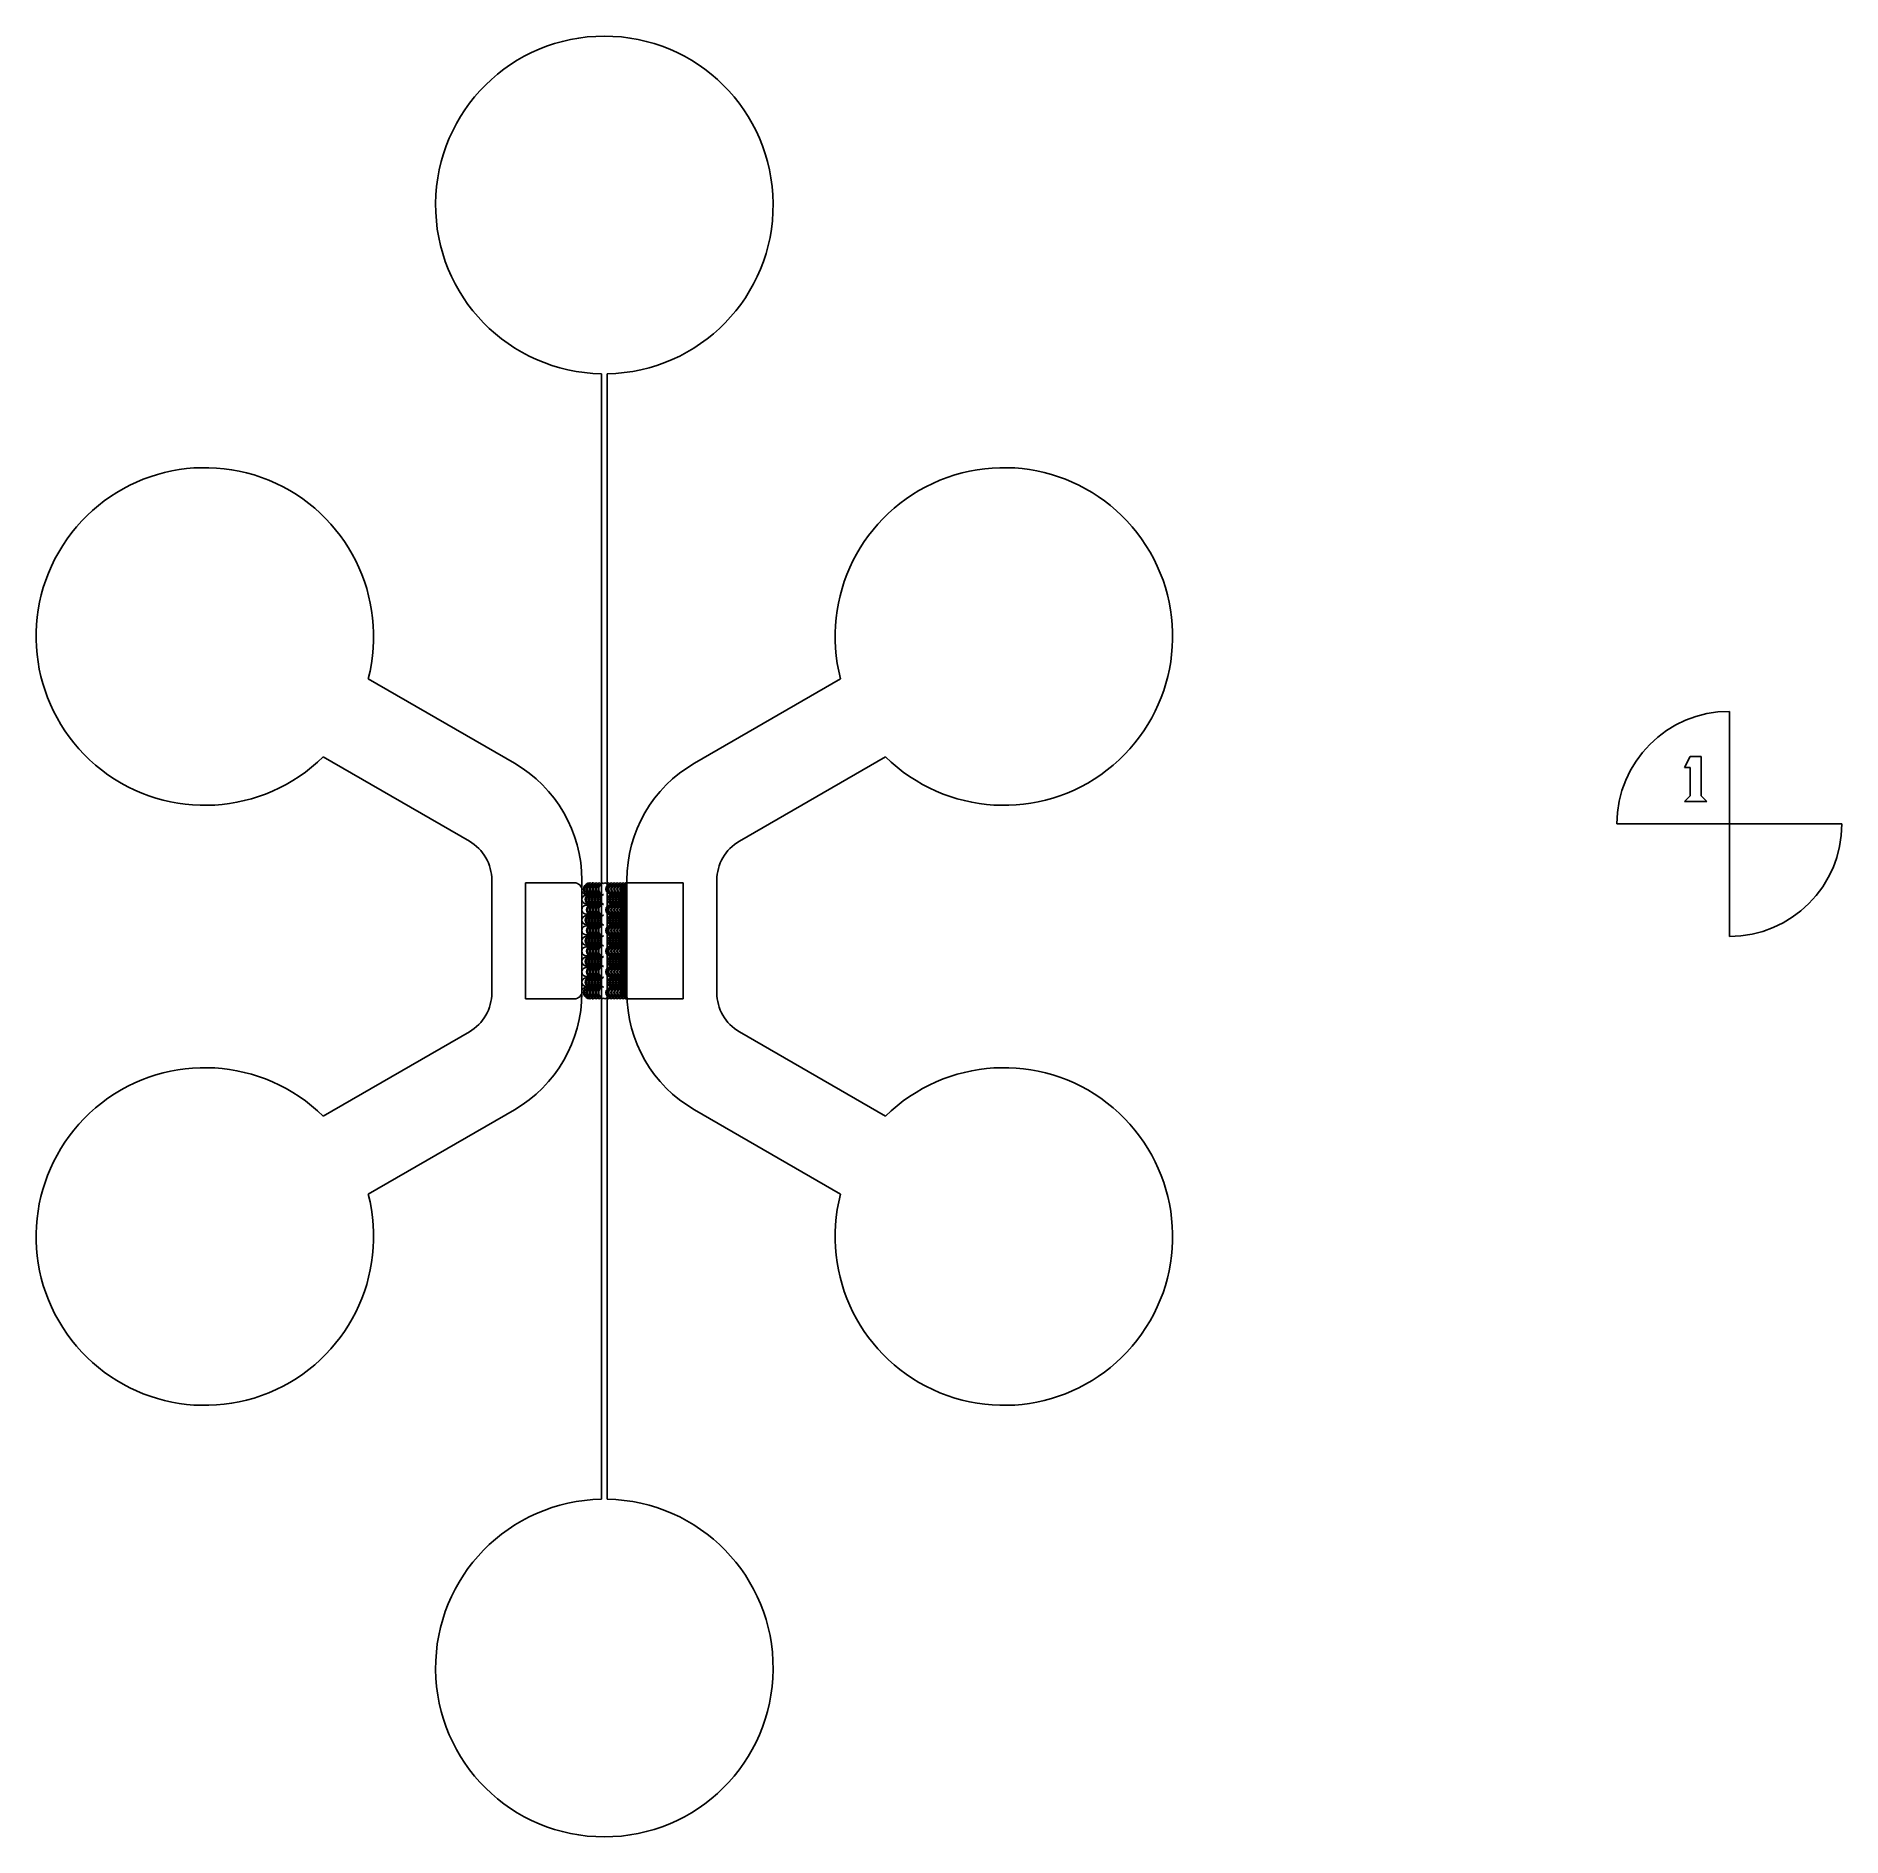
# Model space of a CAD drawing. Extents: x -7025518 to 9025518, y -17999792 to -2000208.
import ezdxf

# ---------------------------------------------------------------- set-up
doc = ezdxf.new("R2010")
doc.units = 13
doc.header["$MEASUREMENT"] = 0
doc.layers.get('0').update_dxf_attribs({"color": 178, "true_color": 0x000000})
doc.layers.add('Chambre seeding 50um hauteur', color=3, linetype='Continuous', true_color=0x00ff00)

msp = doc.modelspace()

# ---------------------------------------------------------------- linework, layer by layer
for p, q in [((8025518, -8999792), (8025518, -7999792)), ((7625518, -8499792), (7675518, -8399792)), ((7675518, -8499792), (7625518, -8499792)), ((7675518, -8399792), (7775518, -8399792)), ((7675518, -8749792), (7675518, -8499792)), ((7775518, -8399792), (7775518, -8749792)), ((7625518, -8799792), (7675518, -8749792)), ((7825518, -8799792), (7625518, -8799792)), ((7775518, -8749792), (7825518, -8799792)), ((7025518, -8999792), (8025518, -8999792)), ((8025518, -9999792), (8025518, -8999792)), ((8025518, -8999792), (9025518, -8999792)), ((-2674482, -10553500), (-2674482, -9523500)), ((-2239884, -9523500), (-2674482, -9523500)), ((-2103632, -9523500), (-2088482, -9528500)), ((-2088482, -9528500), (-2078482, -9523500)), ((-2078482, -9523500), (-2076838, -9523500)), ((-2076838, -9523500), (-2061687, -9528500)), ((-2061687, -9528500), (-2051687, -9523500)), ((-2051687, -9523500), (-2050043, -9523500)), ((-2050043, -9523500), (-2034893, -9528500)), ((-2034893, -9528500), (-2024893, -9523500)), ((-2024893, -9523500), (-2023249, -9523500)), ((-2023249, -9523500), (-2008098, -9528500)), ((-2008098, -9528500), (-1998098, -9523500)), ((-1998098, -9523500), (-1996454, -9523500)), ((-1996454, -9523500), (-1981304, -9528500)), ((-1981304, -9528500), (-1971304, -9523500)), ((-1971304, -9523500), (-1969660, -9523500)), ((-1969660, -9523500), (-1954509, -9528500)), ((-1954509, -9528500), (-1944509, -9523500)), ((-1944509, -9523500), (-1942865, -9523500)), ((-1942865, -9523500), (-1927715, -9528500)), ((-1927715, -9528500), (-1917715, -9523500)), ((-1917715, -9523500), (-1916071, -9523500)), ((-1916071, -9523500), (-1900920, -9528500)), ((-1900920, -9528500), (-1890920, -9523500)), ((-1890920, -9523500), (-1889276, -9523500)), ((-1889276, -9523500), (-1874126, -9528500)), ((-1874126, -9528500), (-1864126, -9523500)), ((-1864126, -9523500), (-1862482, -9523500)), ((-1862482, -9523500), (-1847331, -9528500)), ((-1847331, -9528500), (-1837331, -9523500)), ((-1837331, -9523500), (-1835687, -9523500)), ((-1835687, -9523500), (-1820537, -9528500)), ((-1820537, -9528500), (-1810537, -9523500)), ((-1776482, -9564500), (-1814482, -9564500)), ((-1776482, -9569500), (-1814482, -9569500)), ((-1776482, -9587500), (-1814482, -9587500)), ((-1776482, -9592500), (-1814482, -9592500)), ((-1811651, -9628500), (-1774482, -9628500)), ((-1776482, -9555500), (-1811482, -9555500)), ((-1776482, -9560500), (-1811482, -9560500)), ((-1776482, -9573500), (-1811482, -9573500)), ((-1776482, -9583500), (-1811482, -9583500)), ((-1776482, -9596500), (-1811482, -9596500)), ((-1776482, -9601500), (-1811482, -9601500)), ((-1810537, -9523500), (-1808893, -9523500)), ((-1808893, -9523500), (-1793742, -9528500)), ((-1776482, -9546500), (-1804482, -9546500)), ((-1776482, -9551500), (-1804482, -9551500)), ((-1776482, -9605500), (-1804482, -9605500)), ((-1776482, -9610500), (-1804482, -9610500)), ((-1793742, -9528500), (-1783742, -9523500)), ((-1778482, -9537500), (-1788482, -9537500)), ((-1778482, -9542500), (-1788482, -9542500)), ((-1778482, -9614500), (-1788482, -9614500)), ((-1778482, -9619500), (-1788482, -9619500)), ((-1774482, -9628500), (-1784482, -9638500)), ((-1783742, -9523500), (-1774482, -9523500)), ((-1774482, -9530000), (-1783223, -9533514)), ((-1774482, -9623500), (-1782098, -9623500)), ((-1774482, -9533500), (-1778482, -9537500)), ((-1778482, -9542500), (-1776482, -9542500)), ((-1778482, -9614500), (-1776482, -9614500)), ((-1774482, -9623500), (-1778482, -9619500)), ((-1776482, -9542500), (-1774482, -9544500)), ((-1774482, -9544500), (-1776482, -9546500)), ((-1776482, -9551500), (-1774482, -9553500)), ((-1774482, -9553500), (-1776482, -9555500)), ((-1776482, -9560500), (-1774482, -9562500)), ((-1774482, -9562500), (-1776482, -9564500)), ((-1776482, -9569500), (-1774482, -9571500)), ((-1774482, -9571500), (-1776482, -9573500)), ((-1776482, -9583500), (-1774482, -9585500)), ((-1776482, -9587500), (-1774482, -9585500)), ((-1774482, -9594500), (-1776482, -9592500)), ((-1776482, -9596500), (-1774482, -9594500)), ((-1774482, -9603500), (-1776482, -9601500)), ((-1776482, -9605500), (-1774482, -9603500)), ((-1774482, -9612500), (-1776482, -9610500)), ((-1776482, -9614500), (-1774482, -9612500)), ((-1774482, -9523500), (-1274482, -9523500)), ((-1774482, -9530000), (-1774482, -9533500)), ((-1274482, -9523500), (-1274482, -10553500)), ((-1776482, -9656500), (-1828482, -9656500)), ((-1776482, -9661500), (-1828482, -9661500)), ((-1776482, -9679500), (-1828482, -9679500)), ((-1776482, -9684500), (-1828482, -9684500)), ((-1776482, -9647500), (-1824482, -9647500)), ((-1776482, -9652500), (-1824482, -9652500)), ((-1776482, -9665500), (-1824482, -9665500)), ((-1776482, -9675500), (-1824482, -9675500)), ((-1776482, -9688500), (-1824482, -9688500)), ((-1776482, -9693500), (-1824482, -9693500)), ((-1784482, -9638500), (-1818482, -9638500)), ((-1776482, -9643500), (-1818482, -9643500)), ((-1776482, -9697500), (-1818482, -9697500)), ((-1784482, -9702500), (-1818482, -9702500)), ((-1776482, -9748500), (-1814482, -9748500)), ((-1776482, -9753500), (-1814482, -9753500)), ((-1776482, -9771500), (-1814482, -9771500)), ((-1776482, -9776500), (-1814482, -9776500)), ((-1811651, -9712500), (-1774482, -9712500)), ((-1776482, -9739500), (-1811482, -9739500)), ((-1776482, -9744500), (-1811482, -9744500)), ((-1776482, -9757500), (-1811482, -9757500)), ((-1776482, -9767500), (-1811482, -9767500)), ((-1776482, -9780500), (-1811482, -9780500)), ((-1776482, -9785500), (-1811482, -9785500)), ((-1776482, -9730500), (-1804482, -9730500)), ((-1776482, -9735500), (-1804482, -9735500)), ((-1776482, -9789500), (-1804482, -9789500)), ((-1778482, -9721500), (-1788482, -9721500)), ((-1778482, -9726500), (-1788482, -9726500)), ((-1774482, -9712500), (-1784482, -9702500)), ((-1774482, -9717500), (-1782098, -9717500)), ((-1774482, -9717500), (-1778482, -9721500)), ((-1778482, -9726500), (-1776482, -9726500)), ((-1776482, -9643500), (-1774482, -9645500)), ((-1774482, -9645500), (-1776482, -9647500)), ((-1776482, -9652500), (-1774482, -9654500)), ((-1774482, -9654500), (-1776482, -9656500)), ((-1776482, -9661500), (-1774482, -9663500)), ((-1774482, -9663500), (-1776482, -9665500)), ((-1774482, -9677500), (-1776482, -9675500)), ((-1776482, -9679500), (-1774482, -9677500)), ((-1774482, -9686500), (-1776482, -9684500)), ((-1776482, -9688500), (-1774482, -9686500)), ((-1774482, -9695500), (-1776482, -9693500)), ((-1776482, -9697500), (-1774482, -9695500)), ((-1776482, -9726500), (-1774482, -9728500)), ((-1774482, -9728500), (-1776482, -9730500)), ((-1776482, -9735500), (-1774482, -9737500)), ((-1774482, -9737500), (-1776482, -9739500)), ((-1776482, -9744500), (-1774482, -9746500)), ((-1774482, -9746500), (-1776482, -9748500)), ((-1776482, -9753500), (-1774482, -9755500)), ((-1774482, -9755500), (-1776482, -9757500)), ((-1776482, -9767500), (-1774482, -9769500)), ((-1776482, -9771500), (-1774482, -9769500)), ((-1774482, -9778500), (-1776482, -9776500)), ((-1776482, -9780500), (-1774482, -9778500)), ((-1774482, -9787500), (-1776482, -9785500)), ((-1776482, -9789500), (-1774482, -9787500)), ((-1776482, -9840500), (-1828482, -9840500)), ((-1776482, -9845500), (-1828482, -9845500)), ((-1776482, -9863500), (-1828482, -9863500)), ((-1776482, -9868500), (-1828482, -9868500)), ((-1776482, -9831500), (-1824482, -9831500)), ((-1776482, -9836500), (-1824482, -9836500)), ((-1776482, -9849500), (-1824482, -9849500)), ((-1776482, -9859500), (-1824482, -9859500)), ((-1776482, -9872500), (-1824482, -9872500)), ((-1776482, -9877500), (-1824482, -9877500)), ((-1784482, -9822500), (-1818482, -9822500)), ((-1776482, -9827500), (-1818482, -9827500)), ((-1776482, -9881500), (-1818482, -9881500)), ((-1784482, -9886500), (-1818482, -9886500)), ((-1776482, -9932500), (-1814482, -9932500)), ((-1776482, -9937500), (-1814482, -9937500)), ((-1811651, -9812500), (-1774482, -9812500)), ((-1811651, -9896500), (-1774482, -9896500)), ((-1776482, -9923500), (-1811482, -9923500)), ((-1776482, -9928500), (-1811482, -9928500)), ((-1776482, -9941500), (-1811482, -9941500)), ((-1776482, -9951500), (-1811482, -9951500)), ((-1776482, -9794500), (-1804482, -9794500)), ((-1776482, -9914500), (-1804482, -9914500)), ((-1776482, -9919500), (-1804482, -9919500)), ((-1778482, -9798500), (-1788482, -9798500)), ((-1778482, -9803500), (-1788482, -9803500)), ((-1778482, -9905500), (-1788482, -9905500)), ((-1778482, -9910500), (-1788482, -9910500)), ((-1774482, -9812500), (-1784482, -9822500)), ((-1774482, -9896500), (-1784482, -9886500)), ((-1774482, -9807500), (-1782098, -9807500)), ((-1774482, -9901500), (-1782098, -9901500)), ((-1778482, -9798500), (-1776482, -9798500)), ((-1774482, -9807500), (-1778482, -9803500)), ((-1774482, -9901500), (-1778482, -9905500)), ((-1778482, -9910500), (-1776482, -9910500)), ((-1774482, -9796500), (-1776482, -9794500)), ((-1776482, -9798500), (-1774482, -9796500)), ((-1776482, -9827500), (-1774482, -9829500)), ((-1774482, -9829500), (-1776482, -9831500)), ((-1776482, -9836500), (-1774482, -9838500)), ((-1774482, -9838500), (-1776482, -9840500)), ((-1776482, -9845500), (-1774482, -9847500)), ((-1774482, -9847500), (-1776482, -9849500)), ((-1774482, -9861500), (-1776482, -9859500)), ((-1776482, -9863500), (-1774482, -9861500)), ((-1774482, -9870500), (-1776482, -9868500)), ((-1776482, -9872500), (-1774482, -9870500)), ((-1774482, -9879500), (-1776482, -9877500)), ((-1776482, -9881500), (-1774482, -9879500)), ((-1776482, -9910500), (-1774482, -9912500)), ((-1774482, -9912500), (-1776482, -9914500)), ((-1776482, -9919500), (-1774482, -9921500)), ((-1774482, -9921500), (-1776482, -9923500)), ((-1776482, -9928500), (-1774482, -9930500)), ((-1774482, -9930500), (-1776482, -9932500)), ((-1776482, -9937500), (-1774482, -9939500)), ((-1776482, -9941500), (-1774482, -9939500)), ((-1774482, -9953500), (-1776482, -9951500)), ((-1776482, -10024500), (-1828482, -10024500)), ((-1776482, -10029500), (-1828482, -10029500)), ((-1776482, -10047500), (-1828482, -10047500)), ((-1776482, -10052500), (-1828482, -10052500)), ((-1776482, -10015500), (-1824482, -10015500)), ((-1776482, -10020500), (-1824482, -10020500)), ((-1776482, -10033500), (-1824482, -10033500)), ((-1776482, -10043500), (-1824482, -10043500)), ((-1776482, -10056500), (-1824482, -10056500)), ((-1776482, -10061500), (-1824482, -10061500)), ((-1784482, -10006500), (-1818482, -10006500)), ((-1776482, -10011500), (-1818482, -10011500)), ((-1776482, -10065500), (-1818482, -10065500)), ((-1784482, -10070500), (-1818482, -10070500)), ((-1776482, -9955500), (-1814482, -9955500)), ((-1776482, -9960500), (-1814482, -9960500)), ((-1811651, -9996500), (-1774482, -9996500)), ((-1811651, -10080500), (-1774482, -10080500)), ((-1776482, -9964500), (-1811482, -9964500)), ((-1776482, -9969500), (-1811482, -9969500)), ((-1776482, -10107500), (-1811482, -10107500)), ((-1776482, -9973500), (-1804482, -9973500)), ((-1776482, -9978500), (-1804482, -9978500)), ((-1776482, -10098500), (-1804482, -10098500)), ((-1776482, -10103500), (-1804482, -10103500)), ((-1778482, -9982500), (-1788482, -9982500)), ((-1778482, -9987500), (-1788482, -9987500)), ((-1778482, -10089500), (-1788482, -10089500)), ((-1778482, -10094500), (-1788482, -10094500)), ((-1774482, -9996500), (-1784482, -10006500)), ((-1774482, -10080500), (-1784482, -10070500)), ((-1774482, -9991500), (-1782098, -9991500)), ((-1774482, -10085500), (-1782098, -10085500)), ((-1778482, -9982500), (-1776482, -9982500)), ((-1774482, -9991500), (-1778482, -9987500)), ((-1774482, -10085500), (-1778482, -10089500)), ((-1778482, -10094500), (-1776482, -10094500)), ((-1776482, -9955500), (-1774482, -9953500)), ((-1774482, -9962500), (-1776482, -9960500)), ((-1776482, -9964500), (-1774482, -9962500)), ((-1774482, -9971500), (-1776482, -9969500)), ((-1776482, -9973500), (-1774482, -9971500)), ((-1774482, -9980500), (-1776482, -9978500)), ((-1776482, -9982500), (-1774482, -9980500)), ((-1776482, -10011500), (-1774482, -10013500)), ((-1774482, -10013500), (-1776482, -10015500)), ((-1776482, -10020500), (-1774482, -10022500)), ((-1774482, -10022500), (-1776482, -10024500)), ((-1776482, -10029500), (-1774482, -10031500)), ((-1774482, -10031500), (-1776482, -10033500)), ((-1774482, -10045500), (-1776482, -10043500)), ((-1776482, -10047500), (-1774482, -10045500)), ((-1774482, -10054500), (-1776482, -10052500)), ((-1776482, -10056500), (-1774482, -10054500)), ((-1774482, -10063500), (-1776482, -10061500)), ((-1776482, -10065500), (-1774482, -10063500)), ((-1776482, -10094500), (-1774482, -10096500)), ((-1774482, -10096500), (-1776482, -10098500)), ((-1776482, -10103500), (-1774482, -10105500)), ((-1774482, -10105500), (-1776482, -10107500)), ((-1776482, -10208500), (-1828482, -10208500)), ((-1776482, -10213500), (-1828482, -10213500)), ((-1776482, -10231500), (-1828482, -10231500)), ((-1776482, -10236500), (-1828482, -10236500)), ((-1776482, -10199500), (-1824482, -10199500)), ((-1776482, -10204500), (-1824482, -10204500)), ((-1776482, -10217500), (-1824482, -10217500)), ((-1776482, -10227500), (-1824482, -10227500)), ((-1776482, -10240500), (-1824482, -10240500)), ((-1776482, -10245500), (-1824482, -10245500)), ((-1784482, -10190500), (-1818482, -10190500)), ((-1776482, -10195500), (-1818482, -10195500)), ((-1776482, -10249500), (-1818482, -10249500)), ((-1784482, -10254500), (-1818482, -10254500)), ((-1776482, -10116500), (-1814482, -10116500)), ((-1776482, -10121500), (-1814482, -10121500)), ((-1776482, -10139500), (-1814482, -10139500)), ((-1776482, -10144500), (-1814482, -10144500)), ((-1811651, -10180500), (-1774482, -10180500)), ((-1811651, -10264500), (-1774482, -10264500)), ((-1776482, -10112500), (-1811482, -10112500)), ((-1776482, -10125500), (-1811482, -10125500)), ((-1776482, -10135500), (-1811482, -10135500)), ((-1776482, -10148500), (-1811482, -10148500)), ((-1776482, -10153500), (-1811482, -10153500)), ((-1776482, -10157500), (-1804482, -10157500)), ((-1776482, -10162500), (-1804482, -10162500)), ((-1778482, -10166500), (-1788482, -10166500)), ((-1778482, -10171500), (-1788482, -10171500)), ((-1774482, -10180500), (-1784482, -10190500)), ((-1774482, -10264500), (-1784482, -10254500)), ((-1774482, -10175500), (-1782098, -10175500)), ((-1774482, -10269500), (-1782098, -10269500)), ((-1778482, -10166500), (-1776482, -10166500)), ((-1774482, -10175500), (-1778482, -10171500)), ((-1774482, -10269500), (-1778482, -10273500)), ((-1776482, -10112500), (-1774482, -10114500)), ((-1774482, -10114500), (-1776482, -10116500)), ((-1776482, -10121500), (-1774482, -10123500)), ((-1774482, -10123500), (-1776482, -10125500)), ((-1776482, -10135500), (-1774482, -10137500)), ((-1776482, -10139500), (-1774482, -10137500)), ((-1774482, -10146500), (-1776482, -10144500)), ((-1776482, -10148500), (-1774482, -10146500)), ((-1774482, -10155500), (-1776482, -10153500)), ((-1776482, -10157500), (-1774482, -10155500)), ((-1774482, -10164500), (-1776482, -10162500)), ((-1776482, -10166500), (-1774482, -10164500)), ((-1776482, -10195500), (-1774482, -10197500)), ((-1774482, -10197500), (-1776482, -10199500)), ((-1776482, -10204500), (-1774482, -10206500)), ((-1774482, -10206500), (-1776482, -10208500)), ((-1776482, -10213500), (-1774482, -10215500)), ((-1774482, -10215500), (-1776482, -10217500)), ((-1774482, -10229500), (-1776482, -10227500)), ((-1776482, -10231500), (-1774482, -10229500)), ((-1774482, -10238500), (-1776482, -10236500)), ((-1776482, -10240500), (-1774482, -10238500)), ((-1774482, -10247500), (-1776482, -10245500)), ((-1776482, -10249500), (-1774482, -10247500)), ((-1776482, -10392500), (-1828482, -10392500)), ((-1776482, -10397500), (-1828482, -10397500)), ((-1776482, -10415500), (-1828482, -10415500)), ((-1776482, -10420500), (-1828482, -10420500)), ((-1776482, -10383500), (-1824482, -10383500)), ((-1776482, -10388500), (-1824482, -10388500)), ((-1776482, -10401500), (-1824482, -10401500)), ((-1776482, -10411500), (-1824482, -10411500)), ((-1776482, -10424500), (-1824482, -10424500)), ((-1776482, -10429500), (-1824482, -10429500)), ((-1784482, -10374500), (-1818482, -10374500)), ((-1776482, -10379500), (-1818482, -10379500)), ((-1776482, -10300500), (-1814482, -10300500)), ((-1776482, -10305500), (-1814482, -10305500)), ((-1776482, -10323500), (-1814482, -10323500)), ((-1776482, -10328500), (-1814482, -10328500)), ((-1811651, -10364500), (-1774482, -10364500)), ((-1776482, -10291500), (-1811482, -10291500)), ((-1776482, -10296500), (-1811482, -10296500)), ((-1776482, -10309500), (-1811482, -10309500)), ((-1776482, -10319500), (-1811482, -10319500)), ((-1776482, -10332500), (-1811482, -10332500)), ((-1776482, -10337500), (-1811482, -10337500)), ((-1776482, -10282500), (-1804482, -10282500)), ((-1776482, -10287500), (-1804482, -10287500)), ((-1776482, -10341500), (-1804482, -10341500)), ((-1776482, -10346500), (-1804482, -10346500)), ((-1778482, -10273500), (-1788482, -10273500)), ((-1778482, -10278500), (-1788482, -10278500)), ((-1778482, -10350500), (-1788482, -10350500)), ((-1778482, -10355500), (-1788482, -10355500)), ((-1774482, -10364500), (-1784482, -10374500)), ((-1774482, -10359500), (-1782098, -10359500)), ((-1778482, -10278500), (-1776482, -10278500)), ((-1778482, -10350500), (-1776482, -10350500)), ((-1774482, -10359500), (-1778482, -10355500)), ((-1776482, -10278500), (-1774482, -10280500)), ((-1774482, -10280500), (-1776482, -10282500)), ((-1776482, -10287500), (-1774482, -10289500)), ((-1774482, -10289500), (-1776482, -10291500)), ((-1776482, -10296500), (-1774482, -10298500)), ((-1774482, -10298500), (-1776482, -10300500)), ((-1776482, -10305500), (-1774482, -10307500)), ((-1774482, -10307500), (-1776482, -10309500)), ((-1776482, -10319500), (-1774482, -10321500)), ((-1776482, -10323500), (-1774482, -10321500)), ((-1774482, -10330500), (-1776482, -10328500)), ((-1776482, -10332500), (-1774482, -10330500)), ((-1774482, -10339500), (-1776482, -10337500)), ((-1776482, -10341500), (-1774482, -10339500)), ((-1774482, -10348500), (-1776482, -10346500)), ((-1776482, -10350500), (-1774482, -10348500)), ((-1776482, -10379500), (-1774482, -10381500)), ((-1774482, -10381500), (-1776482, -10383500)), ((-1776482, -10388500), (-1774482, -10390500)), ((-1774482, -10390500), (-1776482, -10392500)), ((-1776482, -10397500), (-1774482, -10399500)), ((-1774482, -10399500), (-1776482, -10401500)), ((-1774482, -10413500), (-1776482, -10411500)), ((-1776482, -10415500), (-1774482, -10413500)), ((-1774482, -10422500), (-1776482, -10420500)), ((-1776482, -10424500), (-1774482, -10422500)), ((-1774482, -10431500), (-1776482, -10429500)), ((-1776482, -10433500), (-1774482, -10431500)), ((-2239884, -10553500), (-2674482, -10553500)), ((-2103632, -10553500), (-2088482, -10548500)), ((-2088482, -10548500), (-2078482, -10553500)), ((-2078482, -10553500), (-2076838, -10553500)), ((-2076838, -10553500), (-2061687, -10548500)), ((-2061687, -10548500), (-2051687, -10553500)), ((-2051687, -10553500), (-2050043, -10553500)), ((-2050043, -10553500), (-2034893, -10548500)), ((-2034893, -10548500), (-2024893, -10553500)), ((-2024893, -10553500), (-2023249, -10553500)), ((-2023249, -10553500), (-2008098, -10548500)), ((-2008098, -10548500), (-1998098, -10553500)), ((-1998098, -10553500), (-1996454, -10553500)), ((-1996454, -10553500), (-1981304, -10548500)), ((-1981304, -10548500), (-1971304, -10553500)), ((-1971304, -10553500), (-1969660, -10553500)), ((-1969660, -10553500), (-1954509, -10548500)), ((-1954509, -10548500), (-1944509, -10553500)), ((-1944509, -10553500), (-1942865, -10553500)), ((-1942865, -10553500), (-1927715, -10548500)), ((-1927715, -10548500), (-1917715, -10553500)), ((-1917715, -10553500), (-1916071, -10553500)), ((-1916071, -10553500), (-1900920, -10548500)), ((-1900920, -10548500), (-1890920, -10553500)), ((-1890920, -10553500), (-1889276, -10553500)), ((-1889276, -10553500), (-1874126, -10548500)), ((-1874126, -10548500), (-1864126, -10553500)), ((-1864126, -10553500), (-1862482, -10553500)), ((-1862482, -10553500), (-1847331, -10548500)), ((-1847331, -10548500), (-1837331, -10553500)), ((-1837331, -10553500), (-1835687, -10553500)), ((-1835687, -10553500), (-1820537, -10548500)), ((-1820537, -10548500), (-1810537, -10553500)), ((-1776482, -10433500), (-1818482, -10433500)), ((-1784482, -10438500), (-1818482, -10438500)), ((-1776482, -10484500), (-1814482, -10484500)), ((-1776482, -10489500), (-1814482, -10489500)), ((-1776482, -10507500), (-1814482, -10507500)), ((-1776482, -10512500), (-1814482, -10512500)), ((-1811651, -10448500), (-1774482, -10448500)), ((-1776482, -10475500), (-1811482, -10475500)), ((-1776482, -10480500), (-1811482, -10480500)), ((-1776482, -10493500), (-1811482, -10493500)), ((-1776482, -10503500), (-1811482, -10503500)), ((-1776482, -10516500), (-1811482, -10516500)), ((-1776482, -10521500), (-1811482, -10521500)), ((-1810537, -10553500), (-1808893, -10553500)), ((-1808893, -10553500), (-1793742, -10548500)), ((-1776482, -10466500), (-1804482, -10466500)), ((-1776482, -10471500), (-1804482, -10471500)), ((-1776482, -10525500), (-1804482, -10525500)), ((-1776482, -10530500), (-1804482, -10530500)), ((-1793742, -10548500), (-1783742, -10553500)), ((-1778482, -10457500), (-1788482, -10457500)), ((-1778482, -10462500), (-1788482, -10462500)), ((-1778482, -10534500), (-1788482, -10534500)), ((-1778482, -10539500), (-1788482, -10539500)), ((-1774482, -10448500), (-1784482, -10438500)), ((-1783742, -10553500), (-1774482, -10553500)), ((-1774482, -10547000), (-1783223, -10543486)), ((-1774482, -10453500), (-1782098, -10453500)), ((-1774482, -10453500), (-1778482, -10457500)), ((-1778482, -10462500), (-1776482, -10462500)), ((-1778482, -10534500), (-1776482, -10534500)), ((-1774482, -10543500), (-1778482, -10539500)), ((-1776482, -10462500), (-1774482, -10464500)), ((-1774482, -10464500), (-1776482, -10466500)), ((-1776482, -10471500), (-1774482, -10473500)), ((-1774482, -10473500), (-1776482, -10475500)), ((-1776482, -10480500), (-1774482, -10482500)), ((-1774482, -10482500), (-1776482, -10484500)), ((-1776482, -10489500), (-1774482, -10491500)), ((-1776482, -10493500), (-1774482, -10491500)), ((-1774482, -10505500), (-1776482, -10503500)), ((-1776482, -10507500), (-1774482, -10505500)), ((-1774482, -10514500), (-1776482, -10512500)), ((-1776482, -10516500), (-1774482, -10514500)), ((-1774482, -10523500), (-1776482, -10521500)), ((-1776482, -10525500), (-1774482, -10523500)), ((-1774482, -10532500), (-1776482, -10530500)), ((-1776482, -10534500), (-1774482, -10532500)), ((-1774482, -10547000), (-1774482, -10543500)), ((-1774482, -10553500), (-1274482, -10553500))]:
    msp.add_line(p, q)
for centre, radius, start, end in [((8025518, -8999792), 1000000, 90, 180), ((8025518, -8999792), 1000000, 270, 0), ((-2238884, -9587903), 64410, 359.1104228, 90.8895772), ((-2139482, -9588903), 35000, 180, 277.2298688), ((-2103632, -9578500), 55000, 90, 235.1292722), ((-2103632, -9578500), 45000, 90, 270), ((-2095235, -9670500), 50000, 115.8419328, 244.1580672), ((-2117029, -9670500), 45000, 90, 117.6773759), ((-2090235, -9670500), 45000, 90, 270), ((-2081838, -9578500), 50000, 115.8419328, 244.1580672), ((-2076838, -9578500), 45000, 90, 270), ((-2068440, -9670500), 50000, 115.8419328, 244.1580672), ((-2063440, -9670500), 45000, 90, 270), ((-2055043, -9578500), 50000, 115.8419328, 244.1580672), ((-2050043, -9578500), 45000, 90, 270), ((-2041646, -9670500), 50000, 115.8419328, 244.1580672), ((-2036646, -9670500), 45000, 90, 270), ((-2028249, -9578500), 50000, 115.8419328, 244.1580672), ((-2023249, -9578500), 45000, 90, 270), ((-2014851, -9670500), 50000, 115.8419328, 244.1580672), ((-2009851, -9670500), 45000, 90, 270), ((-2001454, -9578500), 50000, 115.8419328, 244.1580672), ((-1996454, -9578500), 45000, 90, 270), ((-1988057, -9670500), 50000, 115.8419328, 244.1580672), ((-1983057, -9670500), 45000, 90, 270), ((-1974660, -9578500), 50000, 115.8419328, 244.1580672), ((-1961262, -9670500), 50000, 115.8419328, 244.1580672), ((-1916071, -9578500), 45000, 90, 270), ((-1902673, -9670500), 45000, 90, 270), ((-1894276, -9578500), 50000, 115.8419328, 244.1580672), ((-1889276, -9578500), 45000, 90, 270), ((-1880879, -9670500), 50000, 115.8419328, 244.1580672), ((-1875879, -9670500), 45000, 90, 270), ((-1867482, -9578500), 50000, 115.8419328, 244.1580672), ((-1862482, -9578500), 45000, 90, 270), ((-1854084, -9670500), 50000, 115.8419328, 244.1580672), ((-1849084, -9670500), 45000, 90, 270), ((-1840687, -9578500), 50000, 115.8419328, 244.1580672), ((-1835687, -9578500), 45000, 90, 270), ((-1827290, -9670500), 50000, 115.8419328, 244.1580672), ((-1822290, -9670500), 45000, 90, 270), ((-1813893, -9578500), 50000, 115.8419328, 244.1580672), ((-1808893, -9578500), 45000, 90, 270), ((-1800495, -9670500), 50000, 115.8419328, 244.1580672), ((-1795495, -9670500), 45000, 111.0394698, 248.9605302), ((-1787098, -9578500), 50000, 115.8419328, 244.1580672), ((-1782098, -9578500), 45000, 91.4326843, 270), ((-1811482, -9588500), 15000, 90, 138.1896851), ((-1811482, -9568500), 15000, 221.8103149, 270), ((-1814482, -9574500), 10000, 90, 131.4096221), ((-1814482, -9559500), 10000, 228.5903779, 270), ((-1814482, -9597500), 10000, 90, 131.4096221), ((-1814482, -9582500), 10000, 228.5903779, 270), ((-1811482, -9565500), 10000, 90, 131.4096221), ((-1811482, -9550500), 10000, 228.5903779, 270), ((-1811482, -9606500), 10000, 90, 131.4096221), ((-1811482, -9591500), 10000, 228.5903779, 270), ((-1804482, -9556500), 10000, 90, 131.4096221), ((-1804482, -9541500), 10000, 228.5903779, 270), ((-1804482, -9615500), 10000, 90, 131.4096221), ((-1804482, -9600500), 10000, 228.5903779, 270), ((-1788482, -9547500), 10000, 90, 131.4096221), ((-1788482, -9532500), 10000, 228.5903779, 270), ((-1788482, -9624500), 10000, 90, 131.4096221), ((-1788482, -9609500), 10000, 228.5903779, 270), ((-2134482, -9670500), 40000, 94.9474305, 265.0525695), ((-2134482, -9762500), 40000, 77.6773833, 282.3226167), ((-2117029, -9670500), 45000, 242.3226241, 270), ((-2081838, -9762500), 50000, 115.8419328, 244.1580672), ((-2103632, -9762500), 45000, 90, 119.7255901), ((-2076838, -9762500), 45000, 90, 270), ((-2055043, -9762500), 50000, 115.8419328, 244.1580672), ((-2050043, -9762500), 45000, 90, 270), ((-2028249, -9762500), 50000, 115.8419328, 244.1580672), ((-2023249, -9762500), 45000, 90, 270), ((-2001454, -9762500), 50000, 115.8419328, 244.1580672), ((-1996454, -9762500), 45000, 90, 270), ((-1974660, -9762500), 50000, 115.8419328, 244.1580672), ((-1916071, -9762500), 45000, 90, 270), ((-1894276, -9762500), 50000, 115.8419328, 244.1580672), ((-1889276, -9762500), 45000, 90, 270), ((-1867482, -9762500), 50000, 115.8419328, 244.1580672), ((-1862482, -9762500), 45000, 90, 270), ((-1840687, -9762500), 50000, 115.8419328, 244.1580672), ((-1835687, -9762500), 45000, 90, 270), ((-1813893, -9762500), 50000, 115.8419328, 244.1580672), ((-1808893, -9762500), 45000, 90, 270), ((-1787098, -9762500), 50000, 115.8419328, 244.1580672), ((-1824482, -9680500), 15000, 90, 138.1896851), ((-1824482, -9660500), 15000, 221.8103149, 270), ((-1828482, -9666500), 10000, 90, 131.4096221), ((-1828482, -9651500), 10000, 228.5903779, 270), ((-1828482, -9689500), 10000, 90, 131.4096221), ((-1828482, -9674500), 10000, 228.5903779, 270), ((-1824482, -9657500), 10000, 90, 131.4096221), ((-1824482, -9642500), 10000, 228.5903779, 270), ((-1824482, -9698500), 10000, 90, 131.4096221), ((-1824482, -9683500), 10000, 228.5903779, 270), ((-1782098, -9762500), 45000, 90, 270), ((-1818482, -9648500), 10000, 90, 131.4096221), ((-1818482, -9633500), 10000, 228.5903779, 270), ((-1818482, -9707500), 10000, 90, 131.4096221), ((-1818482, -9692500), 10000, 228.5903779, 270), ((-1811482, -9772500), 15000, 90, 138.1896851), ((-1811482, -9752500), 15000, 221.8103149, 270), ((-1814482, -9758500), 10000, 90, 131.4096221), ((-1814482, -9743500), 10000, 228.5903779, 270), ((-1814482, -9781500), 10000, 90, 131.4096221), ((-1814482, -9766500), 10000, 228.5903779, 270), ((-1811482, -9749500), 10000, 90, 131.4096221), ((-1811482, -9734500), 10000, 228.5903779, 270), ((-1811482, -9790500), 10000, 90, 131.4096221), ((-1811482, -9775500), 10000, 228.5903779, 270), ((-1804482, -9740500), 10000, 90, 131.4096221), ((-1804482, -9725500), 10000, 228.5903779, 270), ((-1804482, -9799500), 10000, 90, 131.4096221), ((-1788482, -9731500), 10000, 90, 131.4096221), ((-1788482, -9716500), 10000, 228.5903779, 270), ((-2134482, -9854500), 40000, 94.9474305, 265.0525695), ((-2134482, -9946500), 40000, 77.6773833, 282.3226167), ((-2095235, -9854500), 50000, 115.8419328, 244.1580672), ((-2117029, -9854500), 45000, 90, 117.6773759), ((-2117029, -9854500), 45000, 242.3226241, 270), ((-2090235, -9854500), 45000, 90, 270), ((-2081838, -9946500), 50000, 115.8419328, 244.1580672), ((-2103632, -9762500), 45000, 240.2744099, 270), ((-2103632, -9946500), 45000, 90, 119.7255901), ((-2076838, -9946500), 45000, 90, 270), ((-2068440, -9854500), 50000, 115.8419328, 244.1580672), ((-2063440, -9854500), 45000, 90, 270), ((-2055043, -9946500), 50000, 115.8419328, 244.1580672), ((-2050043, -9946500), 45000, 90, 270), ((-2041646, -9854500), 50000, 115.8419328, 244.1580672), ((-2036646, -9854500), 45000, 90, 270), ((-2028249, -9946500), 50000, 115.8419328, 244.1580672), ((-2023249, -9946500), 45000, 90, 270), ((-2014851, -9854500), 50000, 115.8419328, 244.1580672), ((-2009851, -9854500), 45000, 90, 270), ((-2001454, -9946500), 50000, 115.8419328, 244.1580672), ((-1996454, -9946500), 45000, 90, 270), ((-1988057, -9854500), 50000, 115.8419328, 244.1580672), ((-1983057, -9854500), 45000, 90, 270), ((-1974660, -9946500), 50000, 115.8419328, 244.1580672), ((-1961262, -9854500), 50000, 115.8419328, 244.1580672), ((-1916071, -9946500), 45000, 90, 270), ((-1902673, -9854500), 45000, 90, 270), ((-1894276, -9946500), 50000, 115.8419328, 244.1580672), ((-1889276, -9946500), 45000, 90, 270), ((-1880879, -9854500), 50000, 115.8419328, 244.1580672), ((-1875879, -9854500), 45000, 90, 270), ((-1867482, -9946500), 50000, 115.8419328, 244.1580672), ((-1862482, -9946500), 45000, 90, 270), ((-1854084, -9854500), 50000, 115.8419328, 244.1580672), ((-1849084, -9854500), 45000, 90, 270), ((-1840687, -9946500), 50000, 115.8419328, 244.1580672), ((-1835687, -9946500), 45000, 90, 270), ((-1827290, -9854500), 50000, 115.8419328, 244.1580672), ((-1822290, -9854500), 45000, 90, 270), ((-1813893, -9946500), 50000, 115.8419328, 244.1580672), ((-1808893, -9946500), 45000, 90, 270), ((-1800495, -9854500), 50000, 115.8419328, 244.1580672), ((-1795495, -9854500), 45000, 111.0394698, 248.9605302), ((-1787098, -9946500), 50000, 115.8419328, 244.1580672), ((-1824482, -9864500), 15000, 90, 138.1896851), ((-1824482, -9844500), 15000, 221.8103149, 270), ((-1828482, -9850500), 10000, 90, 131.4096221), ((-1828482, -9835500), 10000, 228.5903779, 270), ((-1828482, -9873500), 10000, 90, 131.4096221), ((-1828482, -9858500), 10000, 228.5903779, 270), ((-1824482, -9841500), 10000, 90, 131.4096221), ((-1824482, -9826500), 10000, 228.5903779, 270), ((-1824482, -9882500), 10000, 90, 131.4096221), ((-1824482, -9867500), 10000, 228.5903779, 270), ((-1782098, -9946500), 45000, 90, 270), ((-1818482, -9832500), 10000, 90, 131.4096221), ((-1818482, -9817500), 10000, 228.5903779, 270), ((-1818482, -9891500), 10000, 90, 131.4096221), ((-1818482, -9876500), 10000, 228.5903779, 270), ((-1811482, -9956500), 15000, 90, 138.1896851), ((-1811482, -9936500), 15000, 221.8103149, 270), ((-1814482, -9942500), 10000, 90, 131.4096221), ((-1814482, -9927500), 10000, 228.5903779, 270), ((-1811482, -9933500), 10000, 90, 131.4096221), ((-1811482, -9918500), 10000, 228.5903779, 270), ((-1804482, -9784500), 10000, 228.5903779, 270), ((-1804482, -9924500), 10000, 90, 131.4096221), ((-1804482, -9909500), 10000, 228.5903779, 270), ((-1788482, -9808500), 10000, 90, 131.4096221), ((-1788482, -9793500), 10000, 228.5903779, 270), ((-1788482, -9915500), 10000, 90, 131.4096221), ((-1788482, -9900500), 10000, 228.5903779, 270), ((-2134482, -10038500), 40000, 94.9474305, 265.0525695), ((-2134482, -10130500), 40000, 77.6773833, 282.3226167), ((-2095235, -10038500), 50000, 115.8419328, 244.1580672), ((-2117029, -10038500), 45000, 90, 117.6773759), ((-2117029, -10038500), 45000, 242.3226241, 270), ((-2090235, -10038500), 45000, 90, 270), ((-2081838, -10130500), 50000, 115.8419328, 244.1580672), ((-2103632, -9946500), 45000, 240.2744099, 270), ((-2103632, -10130500), 45000, 90, 119.7255901), ((-2076838, -10130500), 45000, 90, 270), ((-2068440, -10038500), 50000, 115.8419328, 244.1580672), ((-2063440, -10038500), 45000, 90, 270), ((-2055043, -10130500), 50000, 115.8419328, 244.1580672), ((-2050043, -10130500), 45000, 90, 270), ((-2041646, -10038500), 50000, 115.8419328, 244.1580672), ((-2036646, -10038500), 45000, 90, 270), ((-2028249, -10130500), 50000, 115.8419328, 244.1580672), ((-2023249, -10130500), 45000, 90, 270), ((-2014851, -10038500), 50000, 115.8419328, 244.1580672), ((-2009851, -10038500), 45000, 90, 270), ((-2001454, -10130500), 50000, 115.8419328, 244.1580672), ((-1996454, -10130500), 45000, 90, 270), ((-1988057, -10038500), 50000, 115.8419328, 244.1580672), ((-1983057, -10038500), 45000, 90, 270), ((-1974660, -10130500), 50000, 115.8419328, 244.1580672), ((-1961262, -10038500), 50000, 115.8419328, 244.1580672), ((-1916071, -10130500), 45000, 90, 270), ((-1902673, -10038500), 45000, 90, 270), ((-1894276, -10130500), 50000, 115.8419328, 244.1580672), ((-1889276, -10130500), 45000, 90, 270), ((-1880879, -10038500), 50000, 115.8419328, 244.1580672), ((-1875879, -10038500), 45000, 90, 270), ((-1867482, -10130500), 50000, 115.8419328, 244.1580672), ((-1862482, -10130500), 45000, 90, 270), ((-1854084, -10038500), 50000, 115.8419328, 244.1580672), ((-1849084, -10038500), 45000, 90, 270), ((-1840687, -10130500), 50000, 115.8419328, 244.1580672), ((-1835687, -10130500), 45000, 90, 270), ((-1827290, -10038500), 50000, 115.8419328, 244.1580672), ((-1822290, -10038500), 45000, 90, 270), ((-1813893, -10130500), 50000, 115.8419328, 244.1580672), ((-1808893, -10130500), 45000, 90, 270), ((-1800495, -10038500), 50000, 115.8419328, 244.1580672), ((-1795495, -10038500), 45000, 111.0394698, 248.9605302), ((-1787098, -10130500), 50000, 115.8419328, 244.1580672), ((-1824482, -10048500), 15000, 90, 138.1896851), ((-1824482, -10028500), 15000, 221.8103149, 270), ((-1828482, -10034500), 10000, 90, 131.4096221), ((-1828482, -10019500), 10000, 228.5903779, 270), ((-1828482, -10057500), 10000, 90, 131.4096221), ((-1828482, -10042500), 10000, 228.5903779, 270), ((-1824482, -10025500), 10000, 90, 131.4096221), ((-1824482, -10010500), 10000, 228.5903779, 270), ((-1824482, -10066500), 10000, 90, 131.4096221), ((-1824482, -10051500), 10000, 228.5903779, 270), ((-1782098, -10130500), 45000, 90, 270), ((-1818482, -10016500), 10000, 90, 131.4096221), ((-1818482, -10001500), 10000, 228.5903779, 270), ((-1818482, -10075500), 10000, 90, 131.4096221), ((-1818482, -10060500), 10000, 228.5903779, 270), ((-1814482, -9965500), 10000, 90, 131.4096221), ((-1814482, -9950500), 10000, 228.5903779, 270), ((-1811482, -9974500), 10000, 90, 131.4096221), ((-1811482, -9959500), 10000, 228.5903779, 270), ((-1811482, -10117500), 10000, 90, 131.4096221), ((-1811482, -10102500), 10000, 228.5903779, 270), ((-1804482, -9983500), 10000, 90, 131.4096221), ((-1804482, -9968500), 10000, 228.5903779, 270), ((-1804482, -10108500), 10000, 90, 131.4096221), ((-1804482, -10093500), 10000, 228.5903779, 270), ((-1788482, -9992500), 10000, 90, 131.4096221), ((-1788482, -9977500), 10000, 228.5903779, 270), ((-1788482, -10099500), 10000, 90, 131.4096221), ((-1788482, -10084500), 10000, 228.5903779, 270), ((-2134482, -10222500), 40000, 94.9474305, 265.0525695), ((-2095235, -10222500), 50000, 115.8419328, 244.1580672), ((-2117029, -10222500), 45000, 90, 117.6773759), ((-2117029, -10222500), 45000, 242.3226241, 270), ((-2090235, -10222500), 45000, 90, 270), ((-2081838, -10314500), 50000, 115.8419328, 244.1580672), ((-2103632, -10130500), 45000, 240.2744099, 270), ((-2103632, -10314500), 45000, 90, 119.7255901), ((-2076838, -10314500), 45000, 90, 270), ((-2068440, -10222500), 50000, 115.8419328, 244.1580672), ((-2063440, -10222500), 45000, 90, 270), ((-2055043, -10314500), 50000, 115.8419328, 244.1580672), ((-2050043, -10314500), 45000, 90, 270), ((-2041646, -10222500), 50000, 115.8419328, 244.1580672), ((-2036646, -10222500), 45000, 90, 270), ((-2028249, -10314500), 50000, 115.8419328, 244.1580672), ((-2023249, -10314500), 45000, 90, 270), ((-2014851, -10222500), 50000, 115.8419328, 244.1580672), ((-2009851, -10222500), 45000, 90, 270), ((-2001454, -10314500), 50000, 115.8419328, 244.1580672), ((-1996454, -10314500), 45000, 90, 270), ((-1988057, -10222500), 50000, 115.8419328, 244.1580672), ((-1983057, -10222500), 45000, 90, 270), ((-1974660, -10314500), 50000, 115.8419328, 244.1580672), ((-1961262, -10222500), 50000, 115.8419328, 244.1580672), ((-1916071, -10314500), 45000, 90, 270), ((-1902673, -10222500), 45000, 90, 270), ((-1894276, -10314500), 50000, 115.8419328, 244.1580672), ((-1889276, -10314500), 45000, 90, 270), ((-1880879, -10222500), 50000, 115.8419328, 244.1580672), ((-1875879, -10222500), 45000, 90, 270), ((-1867482, -10314500), 50000, 115.8419328, 244.1580672), ((-1862482, -10314500), 45000, 90, 270), ((-1854084, -10222500), 50000, 115.8419328, 244.1580672), ((-1849084, -10222500), 45000, 90, 270), ((-1840687, -10314500), 50000, 115.8419328, 244.1580672), ((-1835687, -10314500), 45000, 90, 270), ((-1827290, -10222500), 50000, 115.8419328, 244.1580672), ((-1822290, -10222500), 45000, 90, 270), ((-1813893, -10314500), 50000, 115.8419328, 244.1580672), ((-1808893, -10314500), 45000, 90, 270), ((-1800495, -10222500), 50000, 115.8419328, 244.1580672), ((-1795495, -10222500), 45000, 111.0394698, 248.9605302), ((-1787098, -10314500), 50000, 115.8419328, 244.1580672), ((-1824482, -10232500), 15000, 90, 138.1896851), ((-1824482, -10212500), 15000, 221.8103149, 270), ((-1828482, -10218500), 10000, 90, 131.4096221), ((-1828482, -10203500), 10000, 228.5903779, 270), ((-1828482, -10241500), 10000, 90, 131.4096221), ((-1828482, -10226500), 10000, 228.5903779, 270), ((-1824482, -10209500), 10000, 90, 131.4096221), ((-1824482, -10194500), 10000, 228.5903779, 270), ((-1824482, -10250500), 10000, 90, 131.4096221), ((-1824482, -10235500), 10000, 228.5903779, 270), ((-1782098, -10314500), 45000, 90, 270), ((-1818482, -10200500), 10000, 90, 131.4096221), ((-1818482, -10185500), 10000, 228.5903779, 270), ((-1818482, -10259500), 10000, 90, 131.4096221), ((-1818482, -10244500), 10000, 228.5903779, 270), ((-1811482, -10140500), 15000, 90, 138.1896851), ((-1811482, -10120500), 15000, 221.8103149, 270), ((-1814482, -10126500), 10000, 90, 131.4096221), ((-1814482, -10111500), 10000, 228.5903779, 270), ((-1814482, -10149500), 10000, 90, 131.4096221), ((-1814482, -10134500), 10000, 228.5903779, 270), ((-1811482, -10158500), 10000, 90, 131.4096221), ((-1811482, -10143500), 10000, 228.5903779, 270), ((-1804482, -10167500), 10000, 90, 131.4096221), ((-1804482, -10152500), 10000, 228.5903779, 270), ((-1788482, -10176500), 10000, 90, 131.4096221), ((-1788482, -10161500), 10000, 228.5903779, 270), ((-2134482, -10314500), 40000, 77.6773833, 282.3226167), ((-2134482, -10406500), 40000, 94.9474305, 265.0525695), ((-2095235, -10406500), 50000, 115.8419328, 244.1580672), ((-2117029, -10406500), 45000, 90, 117.6773759), ((-2090235, -10406500), 45000, 90, 270), ((-2103632, -10314500), 45000, 240.2744099, 270), ((-2068440, -10406500), 50000, 115.8419328, 244.1580672), ((-2063440, -10406500), 45000, 90, 270), ((-2041646, -10406500), 50000, 115.8419328, 244.1580672), ((-2036646, -10406500), 45000, 90, 270), ((-2014851, -10406500), 50000, 115.8419328, 244.1580672), ((-2009851, -10406500), 45000, 90, 270), ((-1988057, -10406500), 50000, 115.8419328, 244.1580672), ((-1983057, -10406500), 45000, 90, 270), ((-1961262, -10406500), 50000, 115.8419328, 244.1580672), ((-1902673, -10406500), 45000, 90, 270), ((-1880879, -10406500), 50000, 115.8419328, 244.1580672), ((-1875879, -10406500), 45000, 90, 270), ((-1854084, -10406500), 50000, 115.8419328, 244.1580672), ((-1849084, -10406500), 45000, 90, 270), ((-1827290, -10406500), 50000, 115.8419328, 244.1580672), ((-1822290, -10406500), 45000, 90, 270), ((-1800495, -10406500), 50000, 115.8419328, 244.1580672), ((-1795495, -10406500), 45000, 111.0394698, 248.9605302), ((-1824482, -10416500), 15000, 90, 138.1896851), ((-1824482, -10396500), 15000, 221.8103149, 270), ((-1828482, -10402500), 10000, 90, 131.4096221), ((-1828482, -10387500), 10000, 228.5903779, 270), ((-1828482, -10425500), 10000, 90, 131.4096221), ((-1828482, -10410500), 10000, 228.5903779, 270), ((-1824482, -10393500), 10000, 90, 131.4096221), ((-1824482, -10378500), 10000, 228.5903779, 270), ((-1824482, -10434500), 10000, 90, 131.4096221), ((-1824482, -10419500), 10000, 228.5903779, 270), ((-1818482, -10384500), 10000, 90, 131.4096221), ((-1818482, -10369500), 10000, 228.5903779, 270), ((-1811482, -10324500), 15000, 90, 138.1896851), ((-1811482, -10304500), 15000, 221.8103149, 270), ((-1814482, -10310500), 10000, 90, 131.4096221), ((-1814482, -10295500), 10000, 228.5903779, 270), ((-1814482, -10333500), 10000, 90, 131.4096221), ((-1814482, -10318500), 10000, 228.5903779, 270), ((-1811482, -10301500), 10000, 90, 131.4096221), ((-1811482, -10286500), 10000, 228.5903779, 270), ((-1811482, -10342500), 10000, 90, 131.4096221), ((-1811482, -10327500), 10000, 228.5903779, 270), ((-1804482, -10292500), 10000, 90, 131.4096221), ((-1804482, -10277500), 10000, 228.5903779, 270), ((-1804482, -10351500), 10000, 90, 131.4096221), ((-1804482, -10336500), 10000, 228.5903779, 270), ((-1788482, -10283500), 10000, 90, 131.4096221), ((-1788482, -10268500), 10000, 228.5903779, 270), ((-1788482, -10360500), 10000, 90, 131.4096221), ((-1788482, -10345500), 10000, 228.5903779, 270), ((-2238884, -10489097), 64410, 269.1104228, 0.8895772), ((-2139482, -10488097), 35000, 82.7701312, 180), ((-2103632, -10498500), 55000, 124.8707278, 270), ((-2103632, -10498500), 45000, 90, 270), ((-2117029, -10406500), 45000, 242.3226241, 270), ((-2081838, -10498500), 50000, 115.8419328, 244.1580672), ((-2076838, -10498500), 45000, 90, 270), ((-2055043, -10498500), 50000, 115.8419328, 244.1580672), ((-2050043, -10498500), 45000, 90, 270), ((-2028249, -10498500), 50000, 115.8419328, 244.1580672), ((-2023249, -10498500), 45000, 90, 270), ((-2001454, -10498500), 50000, 115.8419328, 244.1580672), ((-1996454, -10498500), 45000, 90, 270), ((-1974660, -10498500), 50000, 115.8419328, 244.1580672), ((-1916071, -10498500), 45000, 90, 270), ((-1894276, -10498500), 50000, 115.8419328, 244.1580672), ((-1889276, -10498500), 45000, 90, 270), ((-1867482, -10498500), 50000, 115.8419328, 244.1580672), ((-1862482, -10498500), 45000, 90, 270), ((-1840687, -10498500), 50000, 115.8419328, 244.1580672), ((-1835687, -10498500), 45000, 90, 270), ((-1813893, -10498500), 50000, 115.8419328, 244.1580672), ((-1808893, -10498500), 45000, 90, 270), ((-1787098, -10498500), 50000, 115.8419328, 244.1580672), ((-1782098, -10498500), 45000, 90, 268.5673157), ((-1818482, -10443500), 10000, 90, 131.4096221), ((-1818482, -10428500), 10000, 228.5903779, 270), ((-1811482, -10508500), 15000, 90, 138.1896851), ((-1811482, -10488500), 15000, 221.8103149, 270), ((-1814482, -10494500), 10000, 90, 131.4096221), ((-1814482, -10479500), 10000, 228.5903779, 270), ((-1814482, -10517500), 10000, 90, 131.4096221), ((-1814482, -10502500), 10000, 228.5903779, 270), ((-1811482, -10485500), 10000, 90, 131.4096221), ((-1811482, -10470500), 10000, 228.5903779, 270), ((-1811482, -10526500), 10000, 90, 131.4096221), ((-1811482, -10511500), 10000, 228.5903779, 270), ((-1804482, -10476500), 10000, 90, 131.4096221), ((-1804482, -10461500), 10000, 228.5903779, 270), ((-1804482, -10535500), 10000, 90, 131.4096221), ((-1804482, -10520500), 10000, 228.5903779, 270), ((-1788482, -10467500), 10000, 90, 131.4096221), ((-1788482, -10452500), 10000, 228.5903779, 270), ((-1788482, -10544500), 10000, 90, 131.4096221), ((-1788482, -10529500), 10000, 228.5903779, 270)]:
    msp.add_arc(centre, radius, start, end)
at = {"layer": 'Chambre seeding 50um hauteur'}
for p, q in [((-1999482, -5000000), (-1999482, -15000000)), ((-1949482, -5000000), (-1949482, -15000000)), ((-2774482, -8460770), (-4073520, -7710770)), ((-1174482, -8460770), (124556, -7710770)), ((8025518, -8999792), (8025518, -7999792)), ((-3174482, -9153590), (-4473520, -8403590)), ((-774482, -9153590), (524556, -8403590)), ((7025518, -8999792), (8025518, -8999792)), ((8025518, -9999792), (8025518, -8999792)), ((8025518, -8999792), (9025518, -8999792)), ((-2974482, -9500000), (-2974482, -10500000)), ((-2174482, -9500000), (-2174482, -10500000)), ((-1774482, -9500000), (-1774482, -10500000)), ((-974482, -9500000), (-974482, -10500000)), ((-3174482, -10846410), (-4473520, -11596410)), ((-774482, -10846410), (524556, -11596410)), ((-2774482, -11539230), (-4073520, -12289230)), ((-1174482, -11539230), (124556, -12289230))]:
    msp.add_line(p, q, dxfattribs=at)
for centre, radius, start, end in [((-1974482, -3500208), 1500000, 270.9549739, 269.0450261), ((-5525518, -7334338), 1500000, 345.46601, 314.53399), ((1576555, -7334338), 1500000, 225.46601, 194.53399), ((8025518, -8999792), 1000000, 90, 180), ((-3374482, -9500000), 1200000, 0, 60), ((-574482, -9500000), 1200000, 120, 180), ((8025518, -8999792), 1000000, 270, 0), ((-3374482, -9500000), 400000, 0, 60), ((-574482, -9500000), 400000, 120, 180), ((-3374482, -10500000), 400000, 300, 0), ((-3374482, -10500000), 1200000, 300, 0), ((-574482, -10500000), 1200000, 180, 240), ((-574482, -10500000), 400000, 180, 240), ((-5525518, -12665662), 1500000, 45.46601, 14.53399), ((1576555, -12665662), 1500000, 165.46601, 134.53399), ((-1974482, -16499792), 1500000, 90.9549739, 89.0450261)]:
    msp.add_arc(centre, radius, start, end, dxfattribs=at)

doc.saveas('drawing.dxf')
